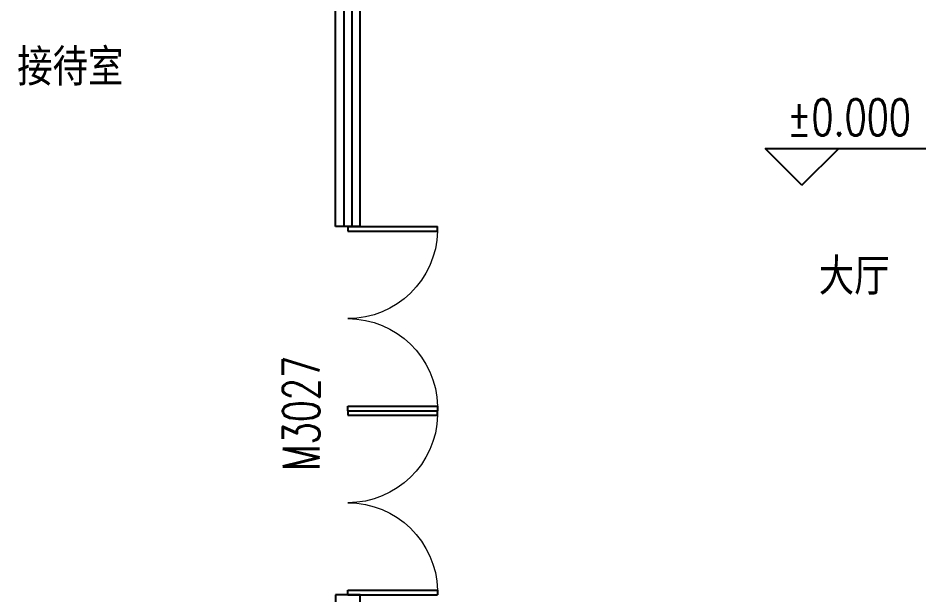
# Model space of a CAD drawing. Extents: x -6243262 to 3079315, y -2914302 to 172723.
# Drawn here: x -2032492 to -2025097, y -873031 to -868333 of the extents above; entities that cross this region are included whole.
import ezdxf

# ---------------------------------------------------------------- set-up
doc = ezdxf.new("R2010")
doc.units = 0
doc.header["$LTSCALE"] = 1000
for name, color, linetype in [('DIM_ELEV', 3, 'Continuous'), ('PUB_TEXT', 7, 'Continuous'), ('WALL', 9, 'Continuous'), ('WINDOW', 4, 'Continuous'), ('WINDOW_TEXT', 7, 'Continuous')]:
    doc.layers.add(name, color=color, linetype=linetype)
doc.styles.add('-宋体', font='', dxfattribs={"width": 0.8})
doc.styles.add('_TCH_DIM', font='SIMPLEX', dxfattribs={"bigfont": 'GBCBIG'})
doc.styles.add('_TCH_WINDOW', font='SIMPLEX', dxfattribs={"height": 3.5, "bigfont": 'GBCBIG'})
doc.styles.get('-宋体').set_extended_font_data('SimSun')

# ---------------------------------------------------------------- blocks, each defined once
blk = doc.blocks.new('$DorLib2D$00000002')
at = {"color": 0}
for p, q in [((-0.5, 0), (-0.5, 0.4875)), ((-0.475, 0.4875), (-0.5, 0.4875)), ((-0.475, 0), (-0.475, 0.4875)), ((0.475, 0), (0.475, 0.4875)), ((0.475, 0.4875), (0.5, 0.4875)), ((0.5, 0), (0.5, 0.4875)), ((-0.5, 0), (-0.475, 0)), ((0.5, 0), (0.475, 0))]:
    blk.add_line(p, q, dxfattribs=at)
at = {"color": 0, "lineweight": 13}
for centre, start, end in [((-0.4875, 0), 0, 88.5307), ((0.4875, 0), 91.4693, 180)]:
    blk.add_arc(centre, 0.4875, start, end, dxfattribs=at)
blk = doc.blocks.new('$WINLIB2D$00000001')
at = {"color": 0}
for points in [[(-0.5, 0.5), (-0.5, -0.5)], [(-0.5, 0.5), (0.5, 0.5)], [(0.5, -0.5), (0.5, 0.5)], [(0.5, 0.1667), (-0.5, 0.1667)], [(0.5, -0.1667), (-0.5, -0.1667)], [(-0.5, -0.5), (0.5, -0.5)]]:
    blk.add_lwpolyline(points, dxfattribs=at)
blk = doc.blocks.new('11')
at = {"layer": 'DIM_ELEV', "color": 8}
for p, q in [((1317394.5, -775516.1), (1317094.5, -775216.1)), ((1317094.5, -775216.1), (1318404.3, -775216.1)), ((1317394.5, -775516.1), (1317694.5, -775216.1))]:
    blk.add_line(p, q, dxfattribs=at)
at = {"layer": 'WALL', "color": 8}
for p, q in [((1313795.1, -778852.2), (1313595.1, -778852.2)), ((1313595.1, -778852.2), (1313595.1, -779452.2)), ((1313795.1, -779352.2), (1313795.1, -778852.2))]:
    blk.add_line(p, q, dxfattribs=at)
at = {"layer": 'WINDOW', "color": 8, "rotation": 90}
for name, p, xscale, yscale, zscale in [('$WINLIB2D$00000001', (1313695.1, -773902.2), 3900.000000002212, -200, 3900.000000002212), ('$DorLib2D$00000002', (1313695.1, -778102.2), 1500, -1500, 1500)]:
    blk.add_blockref(name, p, dxfattribs=dict(at, xscale=xscale, yscale=yscale, zscale=zscale))
at = {"layer": 'WINDOW', "color": 8}
ref = blk.add_blockref('$DorLib2D$00000002', (1313695.1, -776602.2), dxfattribs=dict(at, xscale=1500, yscale=-1500, zscale=1500, rotation=90))
ref.add_attrib('A', 'M3027', (1313464, -777842.5), dxfattribs={"layer": 'WINDOW_TEXT', "color": 8, "height": 297.5, "rotation": 90, "style": '_TCH_WINDOW', "width": 0.705882})
at = {"layer": 'DIM_ELEV', "color": 7, "style": '_TCH_DIM', "width": 0.705882}
blk.add_text('%%P0.000', height=297.5, dxfattribs=at).set_placement((1317274.3, -775111.1))
at = {"layer": 'PUB_TEXT', "color": 8, "style": '-宋体', "width": 0.8}
for s, p in [('接待室', (1311001.1, -774675.6)), ('大厅', (1317532.1, -776379.9))]:
    blk.add_text(s, height=264.35, dxfattribs=at).set_placement(p)

msp = doc.modelspace()

# ---------------------------------------------------------------- block references
msp.add_blockref('11', (-3343501, -94178.5))

doc.saveas('drawing.dxf')
